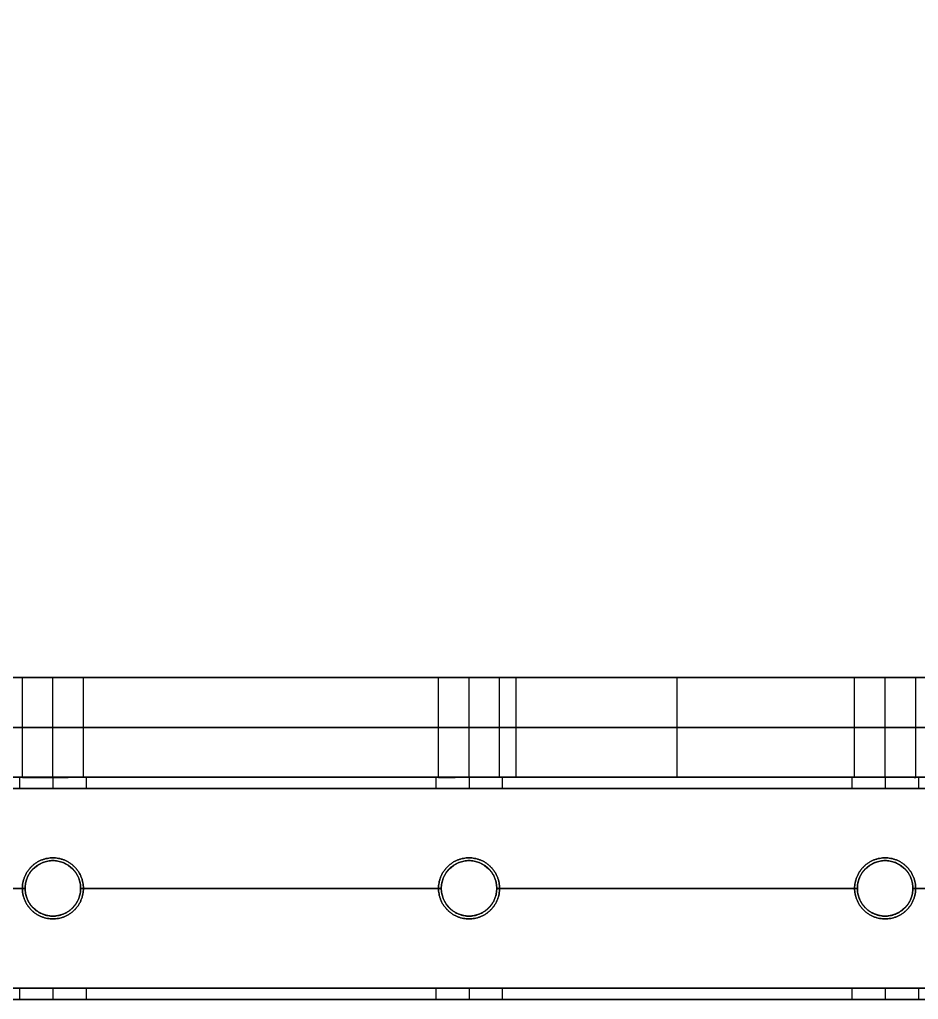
# Model space of a CAD drawing. Header units: millimetres. Extents: x -6529 to 809, y -8611 to 207.
# Drawn here: x -417.5 to -255.5, y -1108.6 to -932.1 of the extents above; entities that cross this region are included whole.
import ezdxf

# ---------------------------------------------------------------- set-up
doc = ezdxf.new("R2010")
doc.units = ezdxf.units.MM
doc.header["$MEASUREMENT"] = 0
doc.layers.add('platen', color=7, linetype='Continuous', true_color=0x007f00)
doc.layers.add('staal', color=5, linetype='Continuous', true_color=0x0000ff)

# ---------------------------------------------------------------- blocks, each defined once
blk = doc.blocks.new('plaat base')
at = {"layer": 'platen'}
for p, q in [((95.5, -1232.5), (95.5, -1232.5, 18)), ((170.5, -1232.5), (170.5, -1232.5, 18)), ((245.5, -1232.5), (245.5, -1232.5, 18)), ((90, -1238), (90, -1238, 18)), ((101, -1238), (101, -1238, 18)), ((165, -1238), (165, -1238, 18)), ((176, -1238), (176, -1238, 18)), ((240, -1238), (240, -1238, 18)), ((251, -1238), (251, -1238, 18)), ((95.5, -1243.5), (95.5, -1243.5, 18)), ((170.5, -1243.5), (170.5, -1243.5, 18)), ((245.5, -1243.5), (245.5, -1243.5, 18))]:
    blk.add_line(p, q, dxfattribs=at)
for points in [[(95.5, -1243.5), (90, -1243.5), (90, -1238), (90, -1232.5), (95.5, -1232.5), (101, -1232.5), (101, -1238), (101, -1243.5), (95.5, -1243.5)], [(95.5, -1243.5, 18), (90, -1243.5, 18), (90, -1238, 18), (90, -1232.5, 18), (95.5, -1232.5, 18), (101, -1232.5, 18), (101, -1238, 18), (101, -1243.5, 18), (95.5, -1243.5, 18)], [(170.5, -1243.5), (165, -1243.5), (165, -1238), (165, -1232.5), (170.5, -1232.5), (176, -1232.5), (176, -1238), (176, -1243.5), (170.5, -1243.5)], [(170.5, -1243.5, 18), (165, -1243.5, 18), (165, -1238, 18), (165, -1232.5, 18), (170.5, -1232.5, 18), (176, -1232.5, 18), (176, -1238, 18), (176, -1243.5, 18), (170.5, -1243.5, 18)], [(245.5, -1243.5), (240, -1243.5), (240, -1238), (240, -1232.5), (245.5, -1232.5), (251, -1232.5), (251, -1238), (251, -1243.5), (245.5, -1243.5)], [(245.5, -1243.5, 18), (240, -1243.5, 18), (240, -1238, 18), (240, -1232.5, 18), (245.5, -1232.5, 18), (251, -1232.5, 18), (251, -1238, 18), (251, -1243.5, 18), (245.5, -1243.5, 18)]]:
    blk.add_rational_spline(points, [1, 0.707106781187, 1, 0.707106781187, 1, 0.707106781187, 1, 0.707106781187, 1], degree=2, knots=[-31.415927, -31.415927, -31.415927, -23.561945, -23.561945, -15.707963, -15.707963, -7.853982, -7.853982, 0, 0, 0], dxfattribs=at)
for points in [[(58, -1258), (208, -1258), (358, -1258)], [(58, -1258, 18), (208, -1258, 18), (358, -1258, 18)], [(58, -1258, 9), (208, -1258, 9), (358, -1258, 9)], [(208, -1258), (208, -1258, 9), (208, -1258, 18)]]:
    blk.add_open_spline(points, degree=2, dxfattribs=at)
blk = doc.blocks.new('top plaat')
at = {"layer": 'platen'}
for p, q in [((95.5, -1250.5), (95.5, -1250.5, 18)), ((170.5, -1250.5), (170.5, -1250.5, 18)), ((245.5, -1250.5), (245.5, -1250.5, 18)), ((90, -1256), (90, -1256, 18)), ((101, -1256), (101, -1256, 18)), ((165, -1256), (165, -1256, 18)), ((176, -1256), (176, -1256, 18)), ((240, -1256), (240, -1256, 18)), ((251, -1256), (251, -1256, 18)), ((95.5, -1261.5), (95.5, -1261.5, 18)), ((170.5, -1261.5), (170.5, -1261.5, 18)), ((245.5, -1261.5), (245.5, -1261.5, 18))]:
    blk.add_line(p, q, dxfattribs=at)
for points, knots in [([(95.5, -1261.5), (90, -1261.5), (90, -1256), (90, -1250.5), (95.5, -1250.5), (101, -1250.5), (101, -1256), (101, -1261.5), (95.5, -1261.5)], [-31.415927, -31.415927, -31.415927, -23.561945, -23.561945, -15.707963, -15.707963, -7.853982, -7.853982, 0, 0, 0]), ([(95.5, -1261.5, 18), (90, -1261.5, 18), (90, -1256, 18), (90, -1250.5, 18), (95.5, -1250.5, 18), (101, -1250.5, 18), (101, -1256, 18), (101, -1261.5, 18), (95.5, -1261.5, 18)], [-31.415927, -31.415927, -31.415927, -23.561945, -23.561945, -15.707963, -15.707963, -7.853982, -7.853982, 0, 0, 0]), ([(95.5, -1261.5, 9), (101, -1261.5, 9), (101, -1256, 9), (101, -1250.5, 9), (95.5, -1250.5, 9), (90, -1250.5, 9), (90, -1256, 9), (90, -1261.5, 9), (95.5, -1261.5, 9)], [0, 0, 0, 7.853982, 7.853982, 15.707963, 15.707963, 23.561945, 23.561945, 31.415927, 31.415927, 31.415927]), ([(170.5, -1261.5), (165, -1261.5), (165, -1256), (165, -1250.5), (170.5, -1250.5), (176, -1250.5), (176, -1256), (176, -1261.5), (170.5, -1261.5)], [-31.415927, -31.415927, -31.415927, -23.561945, -23.561945, -15.707963, -15.707963, -7.853982, -7.853982, 0, 0, 0]), ([(170.5, -1261.5, 18), (165, -1261.5, 18), (165, -1256, 18), (165, -1250.5, 18), (170.5, -1250.5, 18), (176, -1250.5, 18), (176, -1256, 18), (176, -1261.5, 18), (170.5, -1261.5, 18)], [-31.415927, -31.415927, -31.415927, -23.561945, -23.561945, -15.707963, -15.707963, -7.853982, -7.853982, 0, 0, 0]), ([(170.5, -1261.5, 9), (176, -1261.5, 9), (176, -1256, 9), (176, -1250.5, 9), (170.5, -1250.5, 9), (165, -1250.5, 9), (165, -1256, 9), (165, -1261.5, 9), (170.5, -1261.5, 9)], [0, 0, 0, 7.853982, 7.853982, 15.707963, 15.707963, 23.561945, 23.561945, 31.415927, 31.415927, 31.415927]), ([(245.5, -1261.5), (240, -1261.5), (240, -1256), (240, -1250.5), (245.5, -1250.5), (251, -1250.5), (251, -1256), (251, -1261.5), (245.5, -1261.5)], [-31.415927, -31.415927, -31.415927, -23.561945, -23.561945, -15.707963, -15.707963, -7.853982, -7.853982, 0, 0, 0]), ([(245.5, -1261.5, 18), (240, -1261.5, 18), (240, -1256, 18), (240, -1250.5, 18), (245.5, -1250.5, 18), (251, -1250.5, 18), (251, -1256, 18), (251, -1261.5, 18), (245.5, -1261.5, 18)], [-31.415927, -31.415927, -31.415927, -23.561945, -23.561945, -15.707963, -15.707963, -7.853982, -7.853982, 0, 0, 0]), ([(245.5, -1261.5, 9), (251, -1261.5, 9), (251, -1256, 9), (251, -1250.5, 9), (245.5, -1250.5, 9), (240, -1250.5, 9), (240, -1256, 9), (240, -1261.5, 9), (245.5, -1261.5, 9)], [0, 0, 0, 7.853982, 7.853982, 15.707963, 15.707963, 23.561945, 23.561945, 31.415927, 31.415927, 31.415927])]:
    blk.add_rational_spline(points, [1, 0.707106781187, 1, 0.707106781187, 1, 0.707106781187, 1, 0.707106781187, 1], degree=2, knots=knots, dxfattribs=at)
for points in [[(40, -1276), (349, -1276), (658, -1276), (967, -1276), (1276, -1276)], [(40, -1276, 18), (349, -1276, 18), (658, -1276, 18), (967, -1276, 18), (1276, -1276, 18)], [(40, -1276, 9), (349, -1276, 9), (658, -1276, 9), (967, -1276, 9), (1276, -1276, 9)]]:
    blk.add_open_spline(points, degree=2, knots=[5973.638309, 5973.638309, 5973.638309, 6592.931454, 6592.931454, 7212.2246, 7212.2246, 7212.2246], dxfattribs=at)
blk = doc.blocks.new('plaat laag')
at = {"layer": 'platen'}
for p, q in [((-0.3, -90, 638), (17.7, -90.06, 638)), ((-0.32, -95.5, 643.5), (17.68, -95.56, 643.5)), ((-0.32, -95.5, 632.5), (17.68, -95.56, 632.5)), ((-0.33, -101, 638), (17.67, -101.06, 638)), ((-0.55, -165, 638), (17.45, -165.06, 638)), ((-0.56, -170.5, 643.5), (17.44, -170.56, 643.5)), ((-0.56, -170.5, 632.5), (17.44, -170.56, 632.5)), ((-0.58, -176, 638), (17.42, -176.06, 638)), ((-0.79, -240, 638), (17.21, -240.06, 638)), ((-0.81, -245.5, 643.5), (17.19, -245.56, 643.5)), ((-0.81, -245.5, 632.5), (17.19, -245.56, 632.5)), ((-0.83, -251, 638), (17.17, -251.06, 638))]:
    blk.add_line(p, q, dxfattribs=at)
for points in [[(-1.18, -358), (-0.59, -179), (0, 0)], [(7.82, -358.03), (8.41, -179.03), (9, -0.03)], [(16.82, -358.06), (17.41, -179.06), (18, -0.06)], [(-0.19, -58, 300), (-2.18, -658, 300), (-4.16, -1257.99, 300)], [(-0.19, -58, 658), (-0.69, -208, 658), (-1.18, -358, 658)], [(8.81, -58.03, 658), (8.31, -208.03, 658), (7.82, -358.03, 658)], [(17.81, -58.06, 300), (15.82, -658.06, 300), (13.84, -1258.05, 300)], [(17.81, -58.06, 658), (17.31, -208.06, 658), (16.82, -358.06, 658)], [(-0.59, -179), (8.41, -179.03), (17.41, -179.06)], [(-0.69, -208, 658), (8.31, -208.03, 658), (17.31, -208.06, 658)]]:
    blk.add_open_spline(points, degree=2, dxfattribs=at)
for points in [[(-0.32, -95.5, 643.5), (-0.3, -90, 643.5), (-0.3, -90, 638), (-0.3, -90, 632.5), (-0.32, -95.5, 632.5), (-0.33, -101, 632.5), (-0.33, -101, 638), (-0.33, -101, 643.5), (-0.32, -95.5, 643.5)], [(17.68, -95.56, 643.5), (17.7, -90.06, 643.5), (17.7, -90.06, 638), (17.7, -90.06, 632.5), (17.68, -95.56, 632.5), (17.67, -101.06, 632.5), (17.67, -101.06, 638), (17.67, -101.06, 643.5), (17.68, -95.56, 643.5)], [(-0.56, -170.5, 643.5), (-0.55, -165, 643.5), (-0.55, -165, 638), (-0.55, -165, 632.5), (-0.56, -170.5, 632.5), (-0.58, -176, 632.5), (-0.58, -176, 638), (-0.58, -176, 643.5), (-0.56, -170.5, 643.5)], [(17.44, -170.56, 643.5), (17.45, -165.06, 643.5), (17.45, -165.06, 638), (17.45, -165.06, 632.5), (17.44, -170.56, 632.5), (17.42, -176.06, 632.5), (17.42, -176.06, 638), (17.42, -176.06, 643.5), (17.44, -170.56, 643.5)], [(-0.81, -245.5, 643.5), (-0.79, -240, 643.5), (-0.79, -240, 638), (-0.79, -240, 632.5), (-0.81, -245.5, 632.5), (-0.83, -251, 632.5), (-0.83, -251, 638), (-0.83, -251, 643.5), (-0.81, -245.5, 643.5)], [(17.19, -245.56, 643.5), (17.21, -240.06, 643.5), (17.21, -240.06, 638), (17.21, -240.06, 632.5), (17.19, -245.56, 632.5), (17.17, -251.06, 632.5), (17.17, -251.06, 638), (17.17, -251.06, 643.5), (17.19, -245.56, 643.5)]]:
    blk.add_rational_spline(points, [1, 0.707106781187, 1, 0.707106781187, 1, 0.707106781187, 1, 0.707106781187, 1], degree=2, knots=[-31.415927, -31.415927, -31.415927, -23.561945, -23.561945, -15.707963, -15.707963, -7.853982, -7.853982, 0, 0, 0], dxfattribs=at)

msp = doc.modelspace()

# ---------------------------------------------------------------- linework, layer by layer
at = {"layer": 'staal'}
for p, q in [((-417.47, -1068.63, 20), (-417.47, -1070.63, 20)), ((-417.47, -1068.63, 696), (-417.47, -1070.63, 696)), ((-411.47, -1068.63, 26), (-411.47, -1070.63, 26)), ((-411.47, -1068.63, 14), (-411.47, -1070.63, 14)), ((-411.47, -1068.63, 702), (-411.47, -1070.63, 702)), ((-411.47, -1068.63, 690), (-411.47, -1070.63, 690)), ((-405.47, -1068.63, 20), (-405.47, -1070.63, 20)), ((-405.47, -1068.63, 696), (-405.47, -1070.63, 696)), ((-342.47, -1068.63, 20), (-342.47, -1070.63, 20)), ((-342.47, -1068.63, 696), (-342.47, -1070.63, 696)), ((-336.47, -1068.63, 26), (-336.47, -1070.63, 26)), ((-336.47, -1068.63, 14), (-336.47, -1070.63, 14)), ((-336.47, -1068.63, 702), (-336.47, -1070.63, 702)), ((-336.47, -1068.63, 690), (-336.47, -1070.63, 690)), ((-330.47, -1068.63, 20), (-330.47, -1070.63, 20)), ((-330.47, -1068.63, 696), (-330.47, -1070.63, 696)), ((-267.47, -1068.63, 20), (-267.47, -1070.63, 20)), ((-267.47, -1068.63, 696), (-267.47, -1070.63, 696)), ((-261.47, -1068.63, 26), (-261.47, -1070.63, 26)), ((-261.47, -1068.63, 14), (-261.47, -1070.63, 14)), ((-261.47, -1068.63, 702), (-261.47, -1070.63, 702)), ((-261.47, -1068.63, 690), (-261.47, -1070.63, 690)), ((-255.47, -1068.63, 20), (-255.47, -1070.63, 20)), ((-411.47, -1083.63), (-411.47, -1083.63, 2)), ((-411.47, -1083.63, 38), (-411.47, -1083.63, 40)), ((-411.47, -1083.63, 676), (-411.47, -1083.63, 678)), ((-411.47, -1083.63, 714), (-411.47, -1083.63, 716)), ((-336.47, -1083.63), (-336.47, -1083.63, 2)), ((-336.47, -1083.63, 38), (-336.47, -1083.63, 40)), ((-336.47, -1083.63, 676), (-336.47, -1083.63, 678)), ((-336.47, -1083.63, 714), (-336.47, -1083.63, 716)), ((-261.47, -1083.63), (-261.47, -1083.63, 2)), ((-261.47, -1083.63, 38), (-261.47, -1083.63, 40)), ((-261.47, -1083.63, 676), (-261.47, -1083.63, 678)), ((-261.47, -1083.63, 714), (-261.47, -1083.63, 716)), ((-416.47, -1088.63, 38), (-416.47, -1088.63, 40)), ((-416.47, -1088.63), (-416.47, -1088.63, 2)), ((-416.47, -1088.63, 714), (-416.47, -1088.63, 716)), ((-416.47, -1088.63, 676), (-416.47, -1088.63, 678)), ((-406.47, -1088.63, 38), (-406.47, -1088.63, 40)), ((-406.47, -1088.63), (-406.47, -1088.63, 2)), ((-406.47, -1088.63, 714), (-406.47, -1088.63, 716)), ((-406.47, -1088.63, 676), (-406.47, -1088.63, 678)), ((-341.47, -1088.63, 38), (-341.47, -1088.63, 40)), ((-341.47, -1088.63), (-341.47, -1088.63, 2)), ((-341.47, -1088.63, 714), (-341.47, -1088.63, 716)), ((-341.47, -1088.63, 676), (-341.47, -1088.63, 678)), ((-331.47, -1088.63, 38), (-331.47, -1088.63, 40)), ((-331.47, -1088.63), (-331.47, -1088.63, 2)), ((-331.47, -1088.63, 714), (-331.47, -1088.63, 716)), ((-331.47, -1088.63, 676), (-331.47, -1088.63, 678)), ((-266.47, -1088.63, 38), (-266.47, -1088.63, 40)), ((-266.47, -1088.63), (-266.47, -1088.63, 2)), ((-266.47, -1088.63, 714), (-266.47, -1088.63, 716)), ((-266.47, -1088.63, 676), (-266.47, -1088.63, 678)), ((-256.47, -1088.63, 38), (-256.47, -1088.63, 40)), ((-256.47, -1088.63), (-256.47, -1088.63, 2)), ((-256.47, -1088.63, 714), (-256.47, -1088.63, 716)), ((-256.47, -1088.63, 676), (-256.47, -1088.63, 678)), ((-411.47, -1093.63, 38), (-411.47, -1093.63, 40)), ((-411.47, -1093.63), (-411.47, -1093.63, 2)), ((-411.47, -1093.63, 714), (-411.47, -1093.63, 716)), ((-411.47, -1093.63, 676), (-411.47, -1093.63, 678)), ((-336.47, -1093.63, 38), (-336.47, -1093.63, 40)), ((-336.47, -1093.63), (-336.47, -1093.63, 2)), ((-336.47, -1093.63, 714), (-336.47, -1093.63, 716)), ((-336.47, -1093.63, 676), (-336.47, -1093.63, 678)), ((-261.47, -1093.63, 38), (-261.47, -1093.63, 40)), ((-261.47, -1093.63), (-261.47, -1093.63, 2)), ((-261.47, -1093.63, 714), (-261.47, -1093.63, 716)), ((-261.47, -1093.63, 676), (-261.47, -1093.63, 678)), ((-417.47, -1106.63, 20), (-417.47, -1108.63, 20)), ((-417.47, -1106.63, 696), (-417.47, -1108.63, 696)), ((-411.47, -1106.63, 26), (-411.47, -1108.63, 26)), ((-411.47, -1106.63, 14), (-411.47, -1108.63, 14)), ((-411.47, -1106.63, 702), (-411.47, -1108.63, 702)), ((-411.47, -1106.63, 690), (-411.47, -1108.63, 690)), ((-405.47, -1106.63, 20), (-405.47, -1108.63, 20)), ((-405.47, -1106.63, 696), (-405.47, -1108.63, 696)), ((-342.47, -1106.63, 20), (-342.47, -1108.63, 20)), ((-342.47, -1106.63, 696), (-342.47, -1108.63, 696)), ((-336.47, -1106.63, 26), (-336.47, -1108.63, 26)), ((-336.47, -1106.63, 14), (-336.47, -1108.63, 14)), ((-336.47, -1106.63, 702), (-336.47, -1108.63, 702)), ((-336.47, -1106.63, 690), (-336.47, -1108.63, 690)), ((-330.47, -1106.63, 20), (-330.47, -1108.63, 20)), ((-330.47, -1106.63, 696), (-330.47, -1108.63, 696)), ((-267.47, -1106.63, 20), (-267.47, -1108.63, 20)), ((-267.47, -1106.63, 696), (-267.47, -1108.63, 696)), ((-261.47, -1106.63, 26), (-261.47, -1108.63, 26)), ((-261.47, -1106.63, 14), (-261.47, -1108.63, 14)), ((-261.47, -1106.63, 702), (-261.47, -1108.63, 702)), ((-261.47, -1106.63, 690), (-261.47, -1108.63, 690)), ((-255.47, -1106.63, 20), (-255.47, -1108.63, 20))]:
    msp.add_line(p, q, dxfattribs=at)
for points in [[(-506.97, 207.37), (809.03, 207.37), (809.03, -1108.63), (-506.97, -1108.63)], [(-466.97, 167.37), (769.03, 167.37), (769.03, -1068.63), (-466.97, -1068.63)]]:
    msp.add_lwpolyline(points, close=True, dxfattribs=at)
for centre in [(-411.47, -1088.63), (-411.47, -1088.63, 39), (-411.47, -1088.63, 1), (-411.47, -1088.63, 676), (-411.47, -1088.63, 715), (-411.47, -1088.63, 677), (-336.47, -1088.63), (-336.47, -1088.63, 39), (-336.47, -1088.63, 1), (-336.47, -1088.63, 676), (-336.47, -1088.63, 715), (-336.47, -1088.63, 677), (-261.47, -1088.63), (-261.47, -1088.63, 39), (-261.47, -1088.63, 1), (-261.47, -1088.63, 676), (-261.47, -1088.63, 715), (-261.47, -1088.63, 677)]:
    msp.add_circle(centre, 5, dxfattribs=at)
for points in [[(769.03, -1068.63), (151.03, -1068.63), (-466.97, -1068.63)], [(769.03, -1068.63, 40), (151.03, -1068.63, 40), (-466.97, -1068.63, 40)], [(-417.47, -1068.63, 20), (-442.22, -1068.63, 20), (-466.97, -1068.63, 20)], [(-466.97, -1068.63, 676), (151.03, -1068.63, 676), (769.03, -1068.63, 676)], [(-466.97, -1068.63, 716), (151.03, -1068.63, 716), (769.03, -1068.63, 716)], [(-466.97, -1068.63, 696), (-442.22, -1068.63, 696), (-417.47, -1068.63, 696)], [(-342.47, -1068.63, 20), (-373.97, -1068.63, 20), (-405.47, -1068.63, 20)], [(-405.47, -1068.63, 696), (-373.97, -1068.63, 696), (-342.47, -1068.63, 696)], [(-267.47, -1068.63, 20), (-298.97, -1068.63, 20), (-330.47, -1068.63, 20)], [(-330.47, -1068.63, 696), (-298.97, -1068.63, 696), (-267.47, -1068.63, 696)], [(771.03, -1070.63, 38), (151.03, -1070.63, 38), (-468.97, -1070.63, 38)], [(771.03, -1070.63, 2), (151.03, -1070.63, 2), (-468.97, -1070.63, 2)], [(-417.47, -1070.63, 20), (-443.22, -1070.63, 20), (-468.97, -1070.63, 20)], [(-468.97, -1070.63, 714), (151.03, -1070.63, 714), (771.03, -1070.63, 714)], [(-468.97, -1070.63, 678), (151.03, -1070.63, 678), (771.03, -1070.63, 678)], [(-468.97, -1070.63, 696), (-443.22, -1070.63, 696), (-417.47, -1070.63, 696)], [(-342.47, -1070.63, 20), (-373.97, -1070.63, 20), (-405.47, -1070.63, 20)], [(-405.47, -1070.63, 696), (-373.97, -1070.63, 696), (-342.47, -1070.63, 696)], [(-267.47, -1070.63, 20), (-298.97, -1070.63, 20), (-330.47, -1070.63, 20)], [(-330.47, -1070.63, 696), (-298.97, -1070.63, 696), (-267.47, -1070.63, 696)], [(-192.47, -1070.63, 20), (-223.97, -1070.63, 20), (-255.47, -1070.63, 20)], [(-416.47, -1088.63, 40), (-451.72, -1088.63, 40), (-486.97, -1088.63, 40)], [(-416.47, -1088.63, 38), (-451.72, -1088.63, 38), (-486.97, -1088.63, 38)], [(-416.47, -1088.63, 2), (-451.72, -1088.63, 2), (-486.97, -1088.63, 2)], [(-416.47, -1088.63), (-451.72, -1088.63), (-486.97, -1088.63)], [(-486.97, -1088.63, 716), (-451.72, -1088.63, 716), (-416.47, -1088.63, 716)], [(-486.97, -1088.63, 714), (-451.72, -1088.63, 714), (-416.47, -1088.63, 714)], [(-486.97, -1088.63, 678), (-451.72, -1088.63, 678), (-416.47, -1088.63, 678)], [(-486.97, -1088.63, 676), (-451.72, -1088.63, 676), (-416.47, -1088.63, 676)], [(-341.47, -1088.63, 40), (-373.97, -1088.63, 40), (-406.47, -1088.63, 40)], [(-341.47, -1088.63, 38), (-373.97, -1088.63, 38), (-406.47, -1088.63, 38)], [(-341.47, -1088.63, 2), (-373.97, -1088.63, 2), (-406.47, -1088.63, 2)], [(-341.47, -1088.63), (-373.97, -1088.63), (-406.47, -1088.63)], [(-406.47, -1088.63, 716), (-373.97, -1088.63, 716), (-341.47, -1088.63, 716)], [(-406.47, -1088.63, 714), (-373.97, -1088.63, 714), (-341.47, -1088.63, 714)], [(-406.47, -1088.63, 678), (-373.97, -1088.63, 678), (-341.47, -1088.63, 678)], [(-406.47, -1088.63, 676), (-373.97, -1088.63, 676), (-341.47, -1088.63, 676)], [(-266.47, -1088.63, 40), (-298.97, -1088.63, 40), (-331.47, -1088.63, 40)], [(-266.47, -1088.63, 38), (-298.97, -1088.63, 38), (-331.47, -1088.63, 38)], [(-266.47, -1088.63, 2), (-298.97, -1088.63, 2), (-331.47, -1088.63, 2)], [(-266.47, -1088.63), (-298.97, -1088.63), (-331.47, -1088.63)], [(-331.47, -1088.63, 716), (-298.97, -1088.63, 716), (-266.47, -1088.63, 716)], [(-331.47, -1088.63, 714), (-298.97, -1088.63, 714), (-266.47, -1088.63, 714)], [(-331.47, -1088.63, 678), (-298.97, -1088.63, 678), (-266.47, -1088.63, 678)], [(-331.47, -1088.63, 676), (-298.97, -1088.63, 676), (-266.47, -1088.63, 676)], [(-191.47, -1088.63, 40), (-223.97, -1088.63, 40), (-256.47, -1088.63, 40)], [(-191.47, -1088.63, 38), (-223.97, -1088.63, 38), (-256.47, -1088.63, 38)], [(-191.47, -1088.63, 2), (-223.97, -1088.63, 2), (-256.47, -1088.63, 2)], [(-191.47, -1088.63), (-223.97, -1088.63), (-256.47, -1088.63)], [(-256.47, -1088.63, 716), (-223.97, -1088.63, 716), (-191.47, -1088.63, 716)], [(-256.47, -1088.63, 714), (-223.97, -1088.63, 714), (-191.47, -1088.63, 714)], [(-256.47, -1088.63, 678), (-223.97, -1088.63, 678), (-191.47, -1088.63, 678)], [(-256.47, -1088.63, 676), (-223.97, -1088.63, 676), (-191.47, -1088.63, 676)], [(807.03, -1106.63, 38), (151.03, -1106.63, 38), (-504.97, -1106.63, 38)], [(807.03, -1106.63, 2), (151.03, -1106.63, 2), (-504.97, -1106.63, 2)], [(-417.47, -1106.63, 20), (-461.22, -1106.63, 20), (-504.97, -1106.63, 20)], [(-504.97, -1106.63, 714), (151.03, -1106.63, 714), (807.03, -1106.63, 714)], [(-504.97, -1106.63, 678), (151.03, -1106.63, 678), (807.03, -1106.63, 678)], [(-504.97, -1106.63, 696), (-461.22, -1106.63, 696), (-417.47, -1106.63, 696)], [(-342.47, -1106.63, 20), (-373.97, -1106.63, 20), (-405.47, -1106.63, 20)], [(-405.47, -1106.63, 696), (-373.97, -1106.63, 696), (-342.47, -1106.63, 696)], [(-267.47, -1106.63, 20), (-298.97, -1106.63, 20), (-330.47, -1106.63, 20)], [(-330.47, -1106.63, 696), (-298.97, -1106.63, 696), (-267.47, -1106.63, 696)], [(809.03, -1108.63), (151.03, -1108.63), (-506.97, -1108.63)], [(809.03, -1108.63, 40), (151.03, -1108.63, 40), (-506.97, -1108.63, 40)], [(-417.47, -1108.63, 20), (-462.22, -1108.63, 20), (-506.97, -1108.63, 20)], [(-506.97, -1108.63, 676), (151.03, -1108.63, 676), (809.03, -1108.63, 676)], [(-506.97, -1108.63, 716), (151.03, -1108.63, 716), (809.03, -1108.63, 716)], [(-506.97, -1108.63, 696), (-462.22, -1108.63, 696), (-417.47, -1108.63, 696)], [(-342.47, -1108.63, 20), (-373.97, -1108.63, 20), (-405.47, -1108.63, 20)], [(-405.47, -1108.63, 696), (-373.97, -1108.63, 696), (-342.47, -1108.63, 696)], [(-267.47, -1108.63, 20), (-298.97, -1108.63, 20), (-330.47, -1108.63, 20)], [(-330.47, -1108.63, 696), (-298.97, -1108.63, 696), (-267.47, -1108.63, 696)], [(-192.47, -1108.63, 20), (-223.97, -1108.63, 20), (-255.47, -1108.63, 20)]]:
    msp.add_open_spline(points, degree=2, dxfattribs=at)
for points, knots in [([(-411.47, -1068.63, 26), (-405.47, -1068.63, 26), (-405.47, -1068.63, 20), (-405.47, -1068.63, 14), (-411.47, -1068.63, 14), (-417.47, -1068.63, 14), (-417.47, -1068.63, 20), (-417.47, -1068.63, 26), (-411.47, -1068.63, 26)], [0, 0, 0, 7.853982, 7.853982, 15.707963, 15.707963, 23.561945, 23.561945, 31.415927, 31.415927, 31.415927]), ([(-411.47, -1068.63, 702), (-417.47, -1068.63, 702), (-417.47, -1068.63, 696), (-417.47, -1068.63, 690), (-411.47, -1068.63, 690), (-405.47, -1068.63, 690), (-405.47, -1068.63, 696), (-405.47, -1068.63, 702), (-411.47, -1068.63, 702)], [0, 0, 0, 7.853982, 7.853982, 15.707963, 15.707963, 23.561945, 23.561945, 31.415927, 31.415927, 31.415927]), ([(-336.47, -1068.63, 26), (-330.47, -1068.63, 26), (-330.47, -1068.63, 20), (-330.47, -1068.63, 14), (-336.47, -1068.63, 14), (-342.47, -1068.63, 14), (-342.47, -1068.63, 20), (-342.47, -1068.63, 26), (-336.47, -1068.63, 26)], [0, 0, 0, 7.853982, 7.853982, 15.707963, 15.707963, 23.561945, 23.561945, 31.415927, 31.415927, 31.415927]), ([(-336.47, -1068.63, 702), (-342.47, -1068.63, 702), (-342.47, -1068.63, 696), (-342.47, -1068.63, 690), (-336.47, -1068.63, 690), (-330.47, -1068.63, 690), (-330.47, -1068.63, 696), (-330.47, -1068.63, 702), (-336.47, -1068.63, 702)], [0, 0, 0, 7.853982, 7.853982, 15.707963, 15.707963, 23.561945, 23.561945, 31.415927, 31.415927, 31.415927]), ([(-261.47, -1068.63, 26), (-255.47, -1068.63, 26), (-255.47, -1068.63, 20), (-255.47, -1068.63, 14), (-261.47, -1068.63, 14), (-267.47, -1068.63, 14), (-267.47, -1068.63, 20), (-267.47, -1068.63, 26), (-261.47, -1068.63, 26)], [0, 0, 0, 7.853982, 7.853982, 15.707963, 15.707963, 23.561945, 23.561945, 31.415927, 31.415927, 31.415927]), ([(-261.47, -1068.63, 702), (-267.47, -1068.63, 702), (-267.47, -1068.63, 696), (-267.47, -1068.63, 690), (-261.47, -1068.63, 690), (-255.47, -1068.63, 690), (-255.47, -1068.63, 696), (-255.47, -1068.63, 702), (-261.47, -1068.63, 702)], [0, 0, 0, 7.853982, 7.853982, 15.707963, 15.707963, 23.561945, 23.561945, 31.415927, 31.415927, 31.415927]), ([(-411.47, -1070.63, 26), (-417.47, -1070.63, 26), (-417.47, -1070.63, 20), (-417.47, -1070.63, 14), (-411.47, -1070.63, 14), (-405.47, -1070.63, 14), (-405.47, -1070.63, 20), (-405.47, -1070.63, 26), (-411.47, -1070.63, 26)], [-31.415927, -31.415927, -31.415927, -23.561945, -23.561945, -15.707963, -15.707963, -7.853982, -7.853982, 0, 0, 0]), ([(-411.47, -1070.63, 702), (-405.47, -1070.63, 702), (-405.47, -1070.63, 696), (-405.47, -1070.63, 690), (-411.47, -1070.63, 690), (-417.47, -1070.63, 690), (-417.47, -1070.63, 696), (-417.47, -1070.63, 702), (-411.47, -1070.63, 702)], [-31.415927, -31.415927, -31.415927, -23.561945, -23.561945, -15.707963, -15.707963, -7.853982, -7.853982, 0, 0, 0]), ([(-336.47, -1070.63, 26), (-342.47, -1070.63, 26), (-342.47, -1070.63, 20), (-342.47, -1070.63, 14), (-336.47, -1070.63, 14), (-330.47, -1070.63, 14), (-330.47, -1070.63, 20), (-330.47, -1070.63, 26), (-336.47, -1070.63, 26)], [-31.415927, -31.415927, -31.415927, -23.561945, -23.561945, -15.707963, -15.707963, -7.853982, -7.853982, 0, 0, 0]), ([(-336.47, -1070.63, 702), (-330.47, -1070.63, 702), (-330.47, -1070.63, 696), (-330.47, -1070.63, 690), (-336.47, -1070.63, 690), (-342.47, -1070.63, 690), (-342.47, -1070.63, 696), (-342.47, -1070.63, 702), (-336.47, -1070.63, 702)], [-31.415927, -31.415927, -31.415927, -23.561945, -23.561945, -15.707963, -15.707963, -7.853982, -7.853982, 0, 0, 0]), ([(-261.47, -1070.63, 26), (-267.47, -1070.63, 26), (-267.47, -1070.63, 20), (-267.47, -1070.63, 14), (-261.47, -1070.63, 14), (-255.47, -1070.63, 14), (-255.47, -1070.63, 20), (-255.47, -1070.63, 26), (-261.47, -1070.63, 26)], [-31.415927, -31.415927, -31.415927, -23.561945, -23.561945, -15.707963, -15.707963, -7.853982, -7.853982, 0, 0, 0]), ([(-261.47, -1070.63, 702), (-255.47, -1070.63, 702), (-255.47, -1070.63, 696), (-255.47, -1070.63, 690), (-261.47, -1070.63, 690), (-267.47, -1070.63, 690), (-267.47, -1070.63, 696), (-267.47, -1070.63, 702), (-261.47, -1070.63, 702)], [-31.415927, -31.415927, -31.415927, -23.561945, -23.561945, -15.707963, -15.707963, -7.853982, -7.853982, 0, 0, 0]), ([(-411.47, -1083.63, 40), (-416.47, -1083.63, 40), (-416.47, -1088.63, 40), (-416.47, -1093.63, 40), (-411.47, -1093.63, 40), (-406.47, -1093.63, 40), (-406.47, -1088.63, 40), (-406.47, -1083.63, 40), (-411.47, -1083.63, 40)], [-31.415927, -31.415927, -31.415927, -23.561945, -23.561945, -15.707963, -15.707963, -7.853982, -7.853982, 0, 0, 0]), ([(-411.47, -1083.63, 38), (-406.47, -1083.63, 38), (-406.47, -1088.63, 38), (-406.47, -1093.63, 38), (-411.47, -1093.63, 38), (-416.47, -1093.63, 38), (-416.47, -1088.63, 38), (-416.47, -1083.63, 38), (-411.47, -1083.63, 38)], [0, 0, 0, 7.853982, 7.853982, 15.707963, 15.707963, 23.561945, 23.561945, 31.415927, 31.415927, 31.415927]), ([(-411.47, -1083.63, 2), (-416.47, -1083.63, 2), (-416.47, -1088.63, 2), (-416.47, -1093.63, 2), (-411.47, -1093.63, 2), (-406.47, -1093.63, 2), (-406.47, -1088.63, 2), (-406.47, -1083.63, 2), (-411.47, -1083.63, 2)], [-31.415927, -31.415927, -31.415927, -23.561945, -23.561945, -15.707963, -15.707963, -7.853982, -7.853982, 0, 0, 0]), ([(-411.47, -1083.63, 716), (-406.47, -1083.63, 716), (-406.47, -1088.63, 716), (-406.47, -1093.63, 716), (-411.47, -1093.63, 716), (-416.47, -1093.63, 716), (-416.47, -1088.63, 716), (-416.47, -1083.63, 716), (-411.47, -1083.63, 716)], [-31.415927, -31.415927, -31.415927, -23.561945, -23.561945, -15.707963, -15.707963, -7.853982, -7.853982, 0, 0, 0]), ([(-411.47, -1083.63, 714), (-416.47, -1083.63, 714), (-416.47, -1088.63, 714), (-416.47, -1093.63, 714), (-411.47, -1093.63, 714), (-406.47, -1093.63, 714), (-406.47, -1088.63, 714), (-406.47, -1083.63, 714), (-411.47, -1083.63, 714)], [0, 0, 0, 7.853982, 7.853982, 15.707963, 15.707963, 23.561945, 23.561945, 31.415927, 31.415927, 31.415927]), ([(-411.47, -1083.63, 678), (-406.47, -1083.63, 678), (-406.47, -1088.63, 678), (-406.47, -1093.63, 678), (-411.47, -1093.63, 678), (-416.47, -1093.63, 678), (-416.47, -1088.63, 678), (-416.47, -1083.63, 678), (-411.47, -1083.63, 678)], [-31.415927, -31.415927, -31.415927, -23.561945, -23.561945, -15.707963, -15.707963, -7.853982, -7.853982, 0, 0, 0]), ([(-336.47, -1083.63, 40), (-341.47, -1083.63, 40), (-341.47, -1088.63, 40), (-341.47, -1093.63, 40), (-336.47, -1093.63, 40), (-331.47, -1093.63, 40), (-331.47, -1088.63, 40), (-331.47, -1083.63, 40), (-336.47, -1083.63, 40)], [-31.415927, -31.415927, -31.415927, -23.561945, -23.561945, -15.707963, -15.707963, -7.853982, -7.853982, 0, 0, 0]), ([(-336.47, -1083.63, 38), (-331.47, -1083.63, 38), (-331.47, -1088.63, 38), (-331.47, -1093.63, 38), (-336.47, -1093.63, 38), (-341.47, -1093.63, 38), (-341.47, -1088.63, 38), (-341.47, -1083.63, 38), (-336.47, -1083.63, 38)], [0, 0, 0, 7.853982, 7.853982, 15.707963, 15.707963, 23.561945, 23.561945, 31.415927, 31.415927, 31.415927]), ([(-336.47, -1083.63, 2), (-341.47, -1083.63, 2), (-341.47, -1088.63, 2), (-341.47, -1093.63, 2), (-336.47, -1093.63, 2), (-331.47, -1093.63, 2), (-331.47, -1088.63, 2), (-331.47, -1083.63, 2), (-336.47, -1083.63, 2)], [-31.415927, -31.415927, -31.415927, -23.561945, -23.561945, -15.707963, -15.707963, -7.853982, -7.853982, 0, 0, 0]), ([(-336.47, -1083.63, 716), (-331.47, -1083.63, 716), (-331.47, -1088.63, 716), (-331.47, -1093.63, 716), (-336.47, -1093.63, 716), (-341.47, -1093.63, 716), (-341.47, -1088.63, 716), (-341.47, -1083.63, 716), (-336.47, -1083.63, 716)], [-31.415927, -31.415927, -31.415927, -23.561945, -23.561945, -15.707963, -15.707963, -7.853982, -7.853982, 0, 0, 0]), ([(-336.47, -1083.63, 714), (-341.47, -1083.63, 714), (-341.47, -1088.63, 714), (-341.47, -1093.63, 714), (-336.47, -1093.63, 714), (-331.47, -1093.63, 714), (-331.47, -1088.63, 714), (-331.47, -1083.63, 714), (-336.47, -1083.63, 714)], [0, 0, 0, 7.853982, 7.853982, 15.707963, 15.707963, 23.561945, 23.561945, 31.415927, 31.415927, 31.415927]), ([(-336.47, -1083.63, 678), (-331.47, -1083.63, 678), (-331.47, -1088.63, 678), (-331.47, -1093.63, 678), (-336.47, -1093.63, 678), (-341.47, -1093.63, 678), (-341.47, -1088.63, 678), (-341.47, -1083.63, 678), (-336.47, -1083.63, 678)], [-31.415927, -31.415927, -31.415927, -23.561945, -23.561945, -15.707963, -15.707963, -7.853982, -7.853982, 0, 0, 0]), ([(-261.47, -1083.63, 40), (-266.47, -1083.63, 40), (-266.47, -1088.63, 40), (-266.47, -1093.63, 40), (-261.47, -1093.63, 40), (-256.47, -1093.63, 40), (-256.47, -1088.63, 40), (-256.47, -1083.63, 40), (-261.47, -1083.63, 40)], [-31.415927, -31.415927, -31.415927, -23.561945, -23.561945, -15.707963, -15.707963, -7.853982, -7.853982, 0, 0, 0]), ([(-261.47, -1083.63, 38), (-256.47, -1083.63, 38), (-256.47, -1088.63, 38), (-256.47, -1093.63, 38), (-261.47, -1093.63, 38), (-266.47, -1093.63, 38), (-266.47, -1088.63, 38), (-266.47, -1083.63, 38), (-261.47, -1083.63, 38)], [0, 0, 0, 7.853982, 7.853982, 15.707963, 15.707963, 23.561945, 23.561945, 31.415927, 31.415927, 31.415927]), ([(-261.47, -1083.63, 2), (-266.47, -1083.63, 2), (-266.47, -1088.63, 2), (-266.47, -1093.63, 2), (-261.47, -1093.63, 2), (-256.47, -1093.63, 2), (-256.47, -1088.63, 2), (-256.47, -1083.63, 2), (-261.47, -1083.63, 2)], [-31.415927, -31.415927, -31.415927, -23.561945, -23.561945, -15.707963, -15.707963, -7.853982, -7.853982, 0, 0, 0]), ([(-261.47, -1083.63, 716), (-256.47, -1083.63, 716), (-256.47, -1088.63, 716), (-256.47, -1093.63, 716), (-261.47, -1093.63, 716), (-266.47, -1093.63, 716), (-266.47, -1088.63, 716), (-266.47, -1083.63, 716), (-261.47, -1083.63, 716)], [-31.415927, -31.415927, -31.415927, -23.561945, -23.561945, -15.707963, -15.707963, -7.853982, -7.853982, 0, 0, 0]), ([(-261.47, -1083.63, 714), (-266.47, -1083.63, 714), (-266.47, -1088.63, 714), (-266.47, -1093.63, 714), (-261.47, -1093.63, 714), (-256.47, -1093.63, 714), (-256.47, -1088.63, 714), (-256.47, -1083.63, 714), (-261.47, -1083.63, 714)], [0, 0, 0, 7.853982, 7.853982, 15.707963, 15.707963, 23.561945, 23.561945, 31.415927, 31.415927, 31.415927]), ([(-261.47, -1083.63, 678), (-256.47, -1083.63, 678), (-256.47, -1088.63, 678), (-256.47, -1093.63, 678), (-261.47, -1093.63, 678), (-266.47, -1093.63, 678), (-266.47, -1088.63, 678), (-266.47, -1083.63, 678), (-261.47, -1083.63, 678)], [-31.415927, -31.415927, -31.415927, -23.561945, -23.561945, -15.707963, -15.707963, -7.853982, -7.853982, 0, 0, 0]), ([(-411.47, -1106.63, 26), (-405.47, -1106.63, 26), (-405.47, -1106.63, 20), (-405.47, -1106.63, 14), (-411.47, -1106.63, 14), (-417.47, -1106.63, 14), (-417.47, -1106.63, 20), (-417.47, -1106.63, 26), (-411.47, -1106.63, 26)], [0, 0, 0, 7.853982, 7.853982, 15.707963, 15.707963, 23.561945, 23.561945, 31.415927, 31.415927, 31.415927]), ([(-411.47, -1106.63, 702), (-417.47, -1106.63, 702), (-417.47, -1106.63, 696), (-417.47, -1106.63, 690), (-411.47, -1106.63, 690), (-405.47, -1106.63, 690), (-405.47, -1106.63, 696), (-405.47, -1106.63, 702), (-411.47, -1106.63, 702)], [0, 0, 0, 7.853982, 7.853982, 15.707963, 15.707963, 23.561945, 23.561945, 31.415927, 31.415927, 31.415927]), ([(-336.47, -1106.63, 26), (-330.47, -1106.63, 26), (-330.47, -1106.63, 20), (-330.47, -1106.63, 14), (-336.47, -1106.63, 14), (-342.47, -1106.63, 14), (-342.47, -1106.63, 20), (-342.47, -1106.63, 26), (-336.47, -1106.63, 26)], [0, 0, 0, 7.853982, 7.853982, 15.707963, 15.707963, 23.561945, 23.561945, 31.415927, 31.415927, 31.415927]), ([(-336.47, -1106.63, 702), (-342.47, -1106.63, 702), (-342.47, -1106.63, 696), (-342.47, -1106.63, 690), (-336.47, -1106.63, 690), (-330.47, -1106.63, 690), (-330.47, -1106.63, 696), (-330.47, -1106.63, 702), (-336.47, -1106.63, 702)], [0, 0, 0, 7.853982, 7.853982, 15.707963, 15.707963, 23.561945, 23.561945, 31.415927, 31.415927, 31.415927]), ([(-261.47, -1106.63, 26), (-255.47, -1106.63, 26), (-255.47, -1106.63, 20), (-255.47, -1106.63, 14), (-261.47, -1106.63, 14), (-267.47, -1106.63, 14), (-267.47, -1106.63, 20), (-267.47, -1106.63, 26), (-261.47, -1106.63, 26)], [0, 0, 0, 7.853982, 7.853982, 15.707963, 15.707963, 23.561945, 23.561945, 31.415927, 31.415927, 31.415927]), ([(-261.47, -1106.63, 702), (-267.47, -1106.63, 702), (-267.47, -1106.63, 696), (-267.47, -1106.63, 690), (-261.47, -1106.63, 690), (-255.47, -1106.63, 690), (-255.47, -1106.63, 696), (-255.47, -1106.63, 702), (-261.47, -1106.63, 702)], [0, 0, 0, 7.853982, 7.853982, 15.707963, 15.707963, 23.561945, 23.561945, 31.415927, 31.415927, 31.415927]), ([(-411.47, -1108.63, 26), (-417.47, -1108.63, 26), (-417.47, -1108.63, 20), (-417.47, -1108.63, 14), (-411.47, -1108.63, 14), (-405.47, -1108.63, 14), (-405.47, -1108.63, 20), (-405.47, -1108.63, 26), (-411.47, -1108.63, 26)], [-31.415927, -31.415927, -31.415927, -23.561945, -23.561945, -15.707963, -15.707963, -7.853982, -7.853982, 0, 0, 0]), ([(-411.47, -1108.63, 702), (-405.47, -1108.63, 702), (-405.47, -1108.63, 696), (-405.47, -1108.63, 690), (-411.47, -1108.63, 690), (-417.47, -1108.63, 690), (-417.47, -1108.63, 696), (-417.47, -1108.63, 702), (-411.47, -1108.63, 702)], [-31.415927, -31.415927, -31.415927, -23.561945, -23.561945, -15.707963, -15.707963, -7.853982, -7.853982, 0, 0, 0]), ([(-336.47, -1108.63, 26), (-342.47, -1108.63, 26), (-342.47, -1108.63, 20), (-342.47, -1108.63, 14), (-336.47, -1108.63, 14), (-330.47, -1108.63, 14), (-330.47, -1108.63, 20), (-330.47, -1108.63, 26), (-336.47, -1108.63, 26)], [-31.415927, -31.415927, -31.415927, -23.561945, -23.561945, -15.707963, -15.707963, -7.853982, -7.853982, 0, 0, 0]), ([(-336.47, -1108.63, 702), (-330.47, -1108.63, 702), (-330.47, -1108.63, 696), (-330.47, -1108.63, 690), (-336.47, -1108.63, 690), (-342.47, -1108.63, 690), (-342.47, -1108.63, 696), (-342.47, -1108.63, 702), (-336.47, -1108.63, 702)], [-31.415927, -31.415927, -31.415927, -23.561945, -23.561945, -15.707963, -15.707963, -7.853982, -7.853982, 0, 0, 0]), ([(-261.47, -1108.63, 26), (-267.47, -1108.63, 26), (-267.47, -1108.63, 20), (-267.47, -1108.63, 14), (-261.47, -1108.63, 14), (-255.47, -1108.63, 14), (-255.47, -1108.63, 20), (-255.47, -1108.63, 26), (-261.47, -1108.63, 26)], [-31.415927, -31.415927, -31.415927, -23.561945, -23.561945, -15.707963, -15.707963, -7.853982, -7.853982, 0, 0, 0]), ([(-261.47, -1108.63, 702), (-255.47, -1108.63, 702), (-255.47, -1108.63, 696), (-255.47, -1108.63, 690), (-261.47, -1108.63, 690), (-267.47, -1108.63, 690), (-267.47, -1108.63, 696), (-267.47, -1108.63, 702), (-261.47, -1108.63, 702)], [-31.415927, -31.415927, -31.415927, -23.561945, -23.561945, -15.707963, -15.707963, -7.853982, -7.853982, 0, 0, 0])]:
    msp.add_rational_spline(points, [1, 0.707106781187, 1, 0.707106781187, 1, 0.707106781187, 1, 0.707106781187, 1], degree=2, knots=knots, dxfattribs=at)

# ---------------------------------------------------------------- block references
at = {"layer": 'platen'}
for name, p in [('plaat base', (-506.97, 149.37, 40)), ('top plaat', (-506.97, 167.37, 716))]:
    msp.add_blockref(name, p, dxfattribs=at)
at = {"layer": 'platen', "rotation": 90.18941930540112}
msp.add_blockref('plaat laag', (-506.97, -1068.63, 58), dxfattribs=at)

doc.saveas('drawing.dxf')
